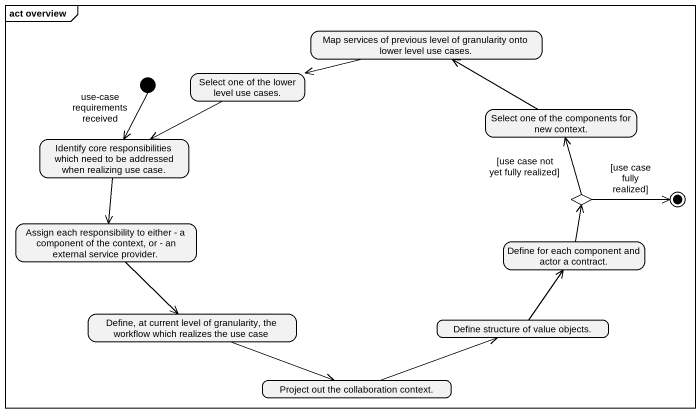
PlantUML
@startuml
mainframe act overview
hide empty description
state "Map services of previous level of granularity onto lower level use cases." as Map_services_of_previous
state "Select one of the lower level use cases." as Select_one_of_the_lower
state "Identify core responsibilities which need to be addressed when realizing use case." as Identify_core
state "Select one of the components for new context." as Select_one_of_the
state choice1 <<choice>>
state "Assign each responsibility to either - a component of the context, or - an external service provider." as Assign_each_responsibility
state "Define for each component and actor a contract." as Define_for_each_component
state "Define, at current level of granularity, the workflow which realizes the use case" as Define_at_current_level_of
state "Define structure of value objects." as Define_structure_of_value
state "Project out the collaboration context." as Project_out_the
[*] --> Identify_core : use-case requirements received
Map_services_of_previous -left-> Select_one_of_the_lower
Select_one_of_the_lower -left-> Identify_core
Identify_core --> Assign_each_responsibility
Select_one_of_the -left-> Map_services_of_previous
choice1 -up-> Select_one_of_the : [use case not yet fully realized]
Assign_each_responsibility --> Define_at_current_level_of
Define_for_each_component -up-> choice1
Define_at_current_level_of -right-> Project_out_the
Define_structure_of_value -up-> Define_for_each_component
Project_out_the -right-> Define_structure_of_value
choice1 -right-> [*] : [use case fully realized]
@enduml
